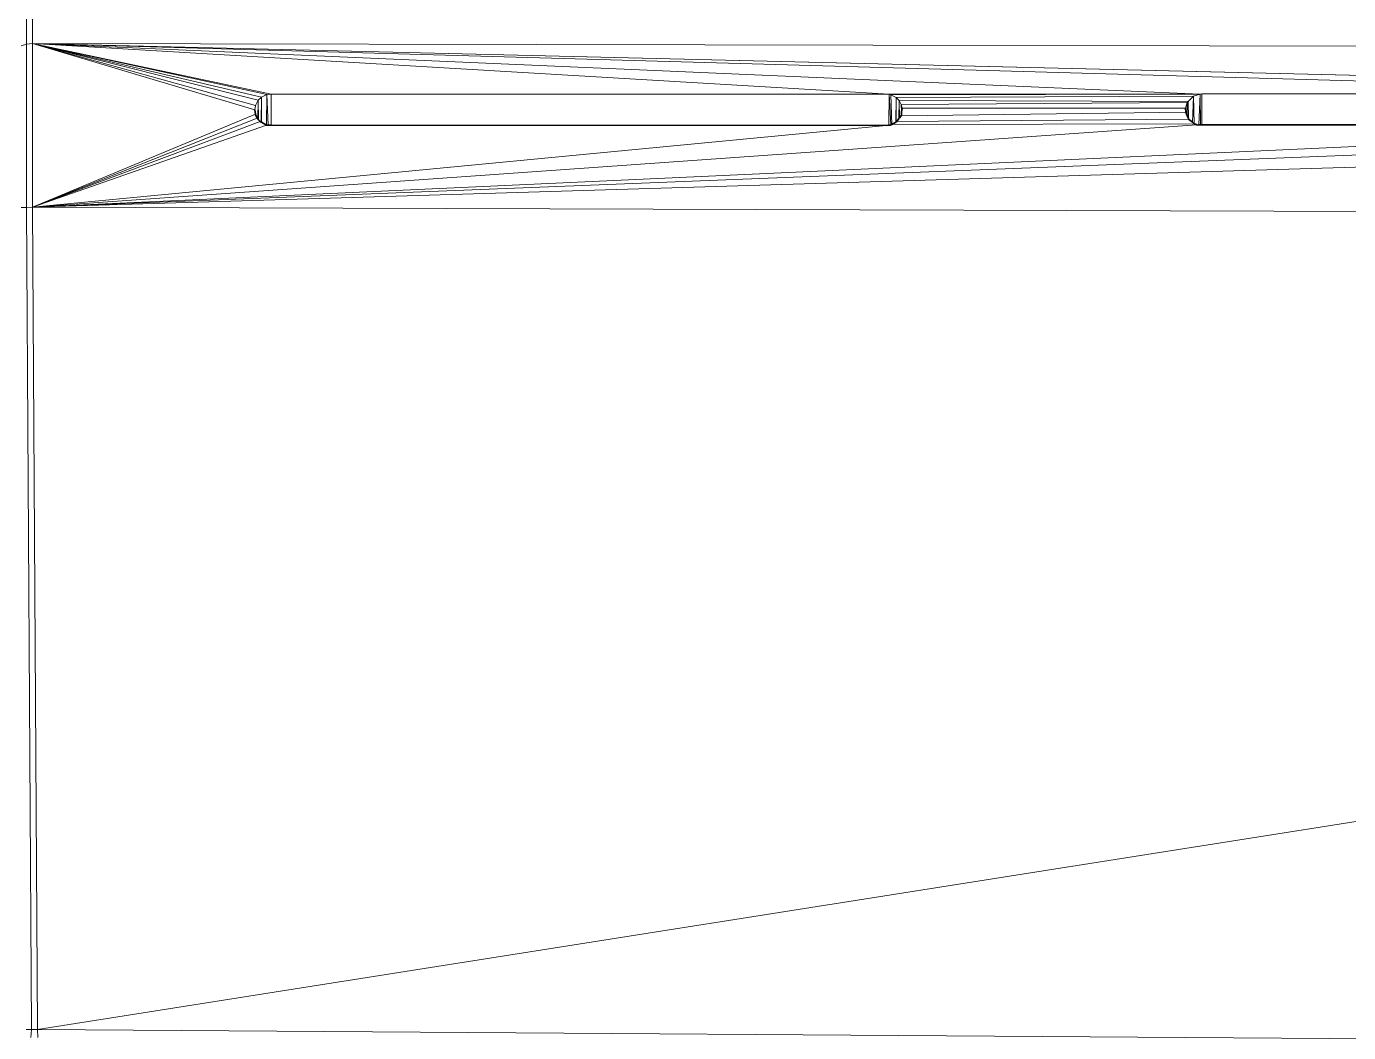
# Model space of a CAD drawing. Header units: inches. Extents: x 1 to 101, y 1 to 36.
# Drawn here: x 55.962 to 60.046, y 30.249 to 33.358 of the extents above; entities that cross this region are included whole.
import ezdxf

# ---------------------------------------------------------------- set-up
doc = ezdxf.new("R2010")
doc.units = ezdxf.units.IN
doc.header["$MEASUREMENT"] = 0
doc.layers.add('Default', color=7, linetype='Continuous')

msp = doc.modelspace()

# ---------------------------------------------------------------- linework, layer by layer
at = {"layer": 'Default', "color": 9, "lineweight": 0, "true_color": 0xbebebe, "transparency": 33554687}
for p, q in [((55.9621, 33.3031), (55.9621, 33.5484)), ((55.9805, 33.5503), (55.9805, 33.3047)), ((55.9805, 33.3047), (55.9621, 33.3031))]:
    msp.add_line(p, q, dxfattribs=at).dxf.unprotected_set("ltscale", 0)
at = {"layer": 'Default', "color": 252, "lineweight": 0, "true_color": 0x8e8e8e, "transparency": 33554687}
for p, q in [((55.9621, 33.5484), (55.9621, 33.3031)), ((55.9621, 33.3031), (55.9452, 33.2978))]:
    msp.add_line(p, q, dxfattribs=at).dxf.unprotected_set("ltscale", 0)
at = {"layer": 'Default', "color": 7, "lineweight": 15, "ltscale": 5.401311, "transparency": 33554687}
for p, q in [((55.9621, 33.5484), (55.9621, 33.3031)), ((55.9805, 33.3047), (55.9805, 33.5503)), ((55.9621, 33.3031), (55.9452, 33.2978)), ((55.9805, 33.3047), (55.9621, 33.3031)), ((55.9621, 33.3031), (55.9621, 32.7988)), ((55.9805, 32.7991), (55.9805, 33.3047)), ((55.9805, 33.3047), (56.6676, 33.0999)), ((71.7862, 33.2755), (55.9805, 33.3047)), ((62.4676, 33.1498), (55.9805, 33.3047)), ((56.7176, 33.1488), (55.9805, 33.3047)), ((55.9805, 33.3047), (58.6267, 33.1482)), ((56.7043, 33.1469), (55.9805, 33.3047)), ((55.9805, 33.3047), (56.688, 33.1394)), ((56.6781, 33.13), (55.9805, 33.3047)), ((55.9805, 33.3047), (56.6695, 33.1139)), ((61.4926, 33.1497), (55.9805, 33.3047)), ((59.5876, 33.1482), (55.9805, 33.3047)), ((56.6695, 33.1139), (56.6781, 33.13)), ((56.6781, 33.13), (56.6769, 33.072)), ((56.6781, 33.13), (56.688, 33.1394)), ((56.6781, 33.13), (56.6789, 33.0695)), ((56.688, 33.1394), (56.6871, 33.0621)), ((56.7043, 33.1469), (56.688, 33.1394)), ((56.688, 33.1394), (56.688, 33.0616)), ((56.7033, 33.0531), (56.7043, 33.1469)), ((56.7043, 33.1469), (56.7176, 33.1488)), ((56.7087, 33.0531), (56.7043, 33.1469)), ((56.7176, 33.1488), (56.7176, 33.0531)), ((56.7176, 33.1488), (58.6267, 33.1482)), ((58.6256, 33.0525), (58.6267, 33.1482)), ((58.6267, 33.1482), (58.6324, 33.0537)), ((58.6267, 33.1482), (58.6319, 33.1462)), ((58.6267, 33.1482), (59.5876, 33.1482)), ((59.5876, 33.1482), (58.6319, 33.1462)), ((58.6319, 33.1462), (58.6356, 33.0549)), ((58.6319, 33.1462), (58.6483, 33.138)), ((58.6483, 33.138), (58.6474, 33.0617)), ((58.6483, 33.138), (59.5669, 33.1424)), ((58.6579, 33.1292), (58.6483, 33.138)), ((58.6483, 33.138), (58.6491, 33.0628)), ((58.6573, 33.0728), (58.6579, 33.1292)), ((58.6645, 33.1166), (58.6579, 33.1292)), ((58.6579, 33.1292), (58.6592, 33.0755)), ((58.6579, 33.1292), (59.5505, 33.1261)), ((59.5481, 33.1222), (59.5505, 33.1261)), ((59.5505, 33.1261), (59.5669, 33.1424)), ((59.5505, 33.1261), (59.5515, 33.0732)), ((59.5669, 33.1424), (59.5642, 33.0616)), ((59.5669, 33.1424), (59.5876, 33.1482)), ((59.5669, 33.1424), (59.5696, 33.0571)), ((59.5876, 33.1482), (59.5839, 33.0537)), ((59.5876, 33.1482), (59.5926, 33.1493)), ((59.5876, 33.1482), (59.5891, 33.0537)), ((59.5926, 33.1493), (61.4926, 33.1497)), ((59.5926, 33.1493), (59.5926, 33.0537)), ((56.6693, 33.087), (55.9805, 32.7991)), ((56.6694, 33.1128), (56.6676, 33.0999)), ((56.6676, 33.0999), (56.6697, 33.0861)), ((56.6694, 33.1128), (56.6695, 33.1139)), ((58.6641, 33.082), (59.5432, 33.0925)), ((58.6645, 33.1166), (59.5481, 33.1222)), ((58.6671, 33.1051), (58.6645, 33.1166)), ((58.6645, 33.1166), (58.6656, 33.0935)), ((58.6671, 33.1051), (59.5428, 33.1053)), ((59.5428, 33.1053), (59.5481, 33.1222)), ((59.5481, 33.1222), (59.5476, 33.0821)), ((56.6746, 33.0748), (55.9805, 32.7991)), ((55.9805, 32.7991), (56.6833, 33.0643)), ((55.9805, 32.7991), (62.4548, 33.0541)), ((55.9805, 32.7991), (59.5771, 33.0537)), ((56.7033, 33.0531), (55.9805, 32.7991)), ((61.4926, 33.052), (55.9805, 32.7991)), ((55.9805, 32.7991), (58.6176, 33.0515)), ((58.6356, 33.0549), (59.5696, 33.0571)), ((58.6507, 33.0637), (59.5522, 33.0716)), ((55.9452, 32.7979), (55.9621, 32.7988)), ((55.9621, 32.7988), (55.9805, 32.7991)), ((55.9621, 32.7988), (55.9773, 30.259)), ((55.9964, 30.2588), (55.9805, 32.7991)), ((55.9805, 32.7991), (71.7862, 32.7486)), ((55.9611, 30.2591), (55.9773, 30.259)), ((55.9773, 30.259), (55.9756, 30.2343)), ((55.9773, 30.259), (55.9964, 30.2588)), ((71.7862, 30.1506), (55.9964, 30.2588)), ((55.9965, 30.2338), (55.9964, 30.2588))]:
    msp.add_line(p, q, dxfattribs=at)
at = {"layer": 'Default', "color": 9, "lineweight": 0, "transparency": 33554687}
for p, q in [((55.9805, 33.3047), (55.9805, 33.5503)), ((71.7862, 33.2755), (55.9805, 33.3047))]:
    msp.add_line(p, q, dxfattribs=at).dxf.unprotected_set("ltscale", 0)
at = {"layer": 'Default', "color": 253, "lineweight": 0, "true_color": 0xb5b5b5, "transparency": 33554687}
for p, q in [((55.9452, 33.2978), (55.9621, 33.3031)), ((55.9621, 33.3031), (55.9621, 32.7988)), ((56.6695, 33.1139), (55.9805, 33.3047)), ((55.9805, 33.3047), (56.6781, 33.13)), ((56.6781, 33.13), (56.6695, 33.1139)), ((55.9805, 32.7991), (56.6833, 33.0643)), ((56.7033, 33.0531), (55.9805, 32.7991)), ((56.6833, 33.0643), (56.6871, 33.0621)), ((56.6871, 33.0621), (56.688, 33.0616)), ((56.688, 33.0616), (56.7033, 33.0531)), ((58.6356, 33.0549), (58.6474, 33.0617)), ((59.5696, 33.0571), (58.6356, 33.0549)), ((58.6474, 33.0617), (58.6491, 33.0628)), ((58.6491, 33.0628), (58.6507, 33.0637)), ((58.6507, 33.0637), (59.5522, 33.0716)), ((59.5522, 33.0716), (59.5642, 33.0616)), ((59.5642, 33.0616), (59.5696, 33.0571)), ((55.9621, 32.7988), (55.9452, 32.7979))]:
    msp.add_line(p, q, dxfattribs=at).dxf.unprotected_set("ltscale", 0)
at = {"layer": 'Default', "color": 9, "lineweight": 0, "true_color": 0xc5c5c5, "transparency": 33554687}
for p, q in [((55.9621, 33.3031), (55.9805, 33.3047)), ((55.9621, 32.7988), (55.9621, 33.3031)), ((55.9805, 33.3047), (55.9805, 32.7991)), ((55.9805, 32.7991), (55.9621, 32.7988))]:
    msp.add_line(p, q, dxfattribs=at).dxf.unprotected_set("ltscale", 0)
at = {"layer": 'Default', "color": 9, "lineweight": 0, "true_color": 0xc7c7c7, "transparency": 33554687}
for p, q in [((55.9805, 33.3047), (71.7862, 33.2755)), ((62.4676, 33.1498), (55.9805, 33.3047)), ((61.4926, 33.1497), (55.9805, 33.3047)), ((55.9805, 33.3047), (62.4676, 33.1498)), ((59.5876, 33.1482), (55.9805, 33.3047)), ((55.9805, 33.3047), (61.4926, 33.1497)), ((56.6781, 33.13), (55.9805, 33.3047)), ((55.9805, 33.3047), (56.688, 33.1394)), ((56.688, 33.1394), (55.9805, 33.3047)), ((55.9805, 33.3047), (56.7043, 33.1469)), ((56.7176, 33.1488), (55.9805, 33.3047)), ((55.9805, 33.3047), (58.6267, 33.1482)), ((55.9805, 32.7991), (55.9805, 33.3047)), ((55.9805, 33.3047), (56.6676, 33.0999)), ((56.6676, 33.0999), (55.9805, 33.3047)), ((55.9805, 33.3047), (56.6695, 33.1139)), ((58.6267, 33.1482), (55.9805, 33.3047)), ((55.9805, 33.3047), (59.5876, 33.1482)), ((56.688, 33.1394), (56.6781, 33.13)), ((56.7043, 33.1469), (56.688, 33.1394)), ((58.6267, 33.1482), (56.7176, 33.1488)), ((59.5876, 33.1482), (58.6267, 33.1482)), ((58.6319, 33.1462), (59.5876, 33.1482)), ((58.6483, 33.138), (58.6319, 33.1462)), ((58.6483, 33.138), (59.5669, 33.1424)), ((59.5669, 33.1424), (58.6483, 33.138)), ((58.6579, 33.1292), (58.6483, 33.138)), ((58.6645, 33.1166), (58.6579, 33.1292)), ((58.6579, 33.1292), (59.5505, 33.1261)), ((59.5505, 33.1261), (58.6579, 33.1292)), ((59.5505, 33.1261), (59.5481, 33.1222)), ((59.5669, 33.1424), (59.5505, 33.1261)), ((59.5876, 33.1482), (59.5669, 33.1424)), ((59.5926, 33.1493), (59.5876, 33.1482)), ((61.4926, 33.1497), (59.5926, 33.1493)), ((56.6693, 33.087), (55.9805, 32.7991)), ((55.9805, 32.7991), (56.6693, 33.087)), ((56.6694, 33.1128), (56.6676, 33.0999)), ((56.6676, 33.0999), (56.6693, 33.087)), ((56.6693, 33.087), (56.6697, 33.0861)), ((56.6695, 33.1139), (56.6694, 33.1128)), ((56.6697, 33.0861), (56.6746, 33.0748)), ((59.5432, 33.0925), (58.6641, 33.082)), ((58.6641, 33.082), (59.5432, 33.0925)), ((58.6641, 33.082), (58.6646, 33.087)), ((58.6645, 33.1166), (59.5481, 33.1222)), ((59.5481, 33.1222), (58.6645, 33.1166)), ((58.6671, 33.1051), (58.6645, 33.1166)), ((58.6646, 33.087), (58.6656, 33.0935)), ((58.6656, 33.0935), (58.6671, 33.104)), ((58.6671, 33.1051), (59.5428, 33.1053)), ((59.5428, 33.1053), (58.6671, 33.1051)), ((58.6671, 33.104), (58.6671, 33.1051)), ((59.5481, 33.1222), (59.5428, 33.1053)), ((59.5428, 33.1053), (59.5432, 33.0925)), ((59.5432, 33.0925), (59.5476, 33.0821)), ((56.6746, 33.0748), (55.9805, 32.7991)), ((55.9805, 32.7991), (56.6746, 33.0748)), ((56.6833, 33.0643), (55.9805, 32.7991)), ((62.4548, 33.0541), (55.9805, 32.7991)), ((55.9805, 32.7991), (62.4548, 33.0541)), ((59.5771, 33.0537), (55.9805, 32.7991)), ((55.9805, 32.7991), (59.5771, 33.0537)), ((55.9805, 32.7991), (56.7033, 33.0531)), ((64.3676, 33.0525), (55.9805, 32.7991)), ((61.4926, 33.052), (55.9805, 32.7991)), ((55.9805, 32.7991), (61.4926, 33.052)), ((55.9805, 32.7991), (58.6176, 33.0515)), ((58.6176, 33.0515), (55.9805, 32.7991)), ((56.6746, 33.0748), (56.6769, 33.072)), ((56.6769, 33.072), (56.6789, 33.0695)), ((56.6789, 33.0695), (56.6833, 33.0643)), ((56.7033, 33.0531), (56.7087, 33.0531)), ((56.7087, 33.0531), (56.7176, 33.0531)), ((56.7176, 33.0531), (58.6176, 33.0515)), ((58.6176, 33.0515), (58.6256, 33.0525)), ((58.6256, 33.0525), (58.6304, 33.0531)), ((58.6304, 33.0531), (58.6324, 33.0537)), ((58.6324, 33.0537), (58.6356, 33.0549)), ((58.6356, 33.0549), (59.5696, 33.0571)), ((58.6507, 33.0637), (58.6573, 33.0728)), ((59.5522, 33.0716), (58.6507, 33.0637)), ((58.6573, 33.0728), (58.6592, 33.0755)), ((58.6592, 33.0755), (58.6641, 33.082)), ((59.5476, 33.0821), (59.5515, 33.0732)), ((59.5515, 33.0732), (59.5522, 33.0716)), ((59.5696, 33.0571), (59.5739, 33.0554)), ((59.5739, 33.0554), (59.5771, 33.0537)), ((59.5771, 33.0537), (59.5782, 33.0531)), ((59.5782, 33.0531), (59.5839, 33.0537)), ((59.5839, 33.0537), (59.5891, 33.0537)), ((59.5891, 33.0537), (59.5926, 33.0537)), ((59.5926, 33.0537), (61.4926, 33.052))]:
    msp.add_line(p, q, dxfattribs=at).dxf.unprotected_set("ltscale", 0)
at = {"layer": 'Default', "color": 8, "lineweight": 0, "true_color": 0x797979, "transparency": 33554687}
for p, q in [((56.7176, 33.0531), (56.7176, 33.1488)), ((56.7176, 33.1488), (58.6267, 33.1482)), ((58.6267, 33.1482), (58.6256, 33.0525)), ((59.5926, 33.1493), (61.4926, 33.1497)), ((59.5926, 33.0537), (59.5926, 33.1493)), ((58.6176, 33.0515), (56.7176, 33.0531)), ((58.6256, 33.0525), (58.6176, 33.0515)), ((61.4926, 33.052), (59.5926, 33.0537))]:
    msp.add_line(p, q, dxfattribs=at).dxf.unprotected_set("ltscale", 0)
at = {"layer": 'Default', "color": 7, "lineweight": 35, "ltscale": 5.401311, "transparency": 33554687}
for p, q in [((56.6676, 33.0999), (56.6693, 33.087)), ((56.6697, 33.0861), (56.6693, 33.087)), ((56.6746, 33.0748), (56.6697, 33.0861)), ((58.6641, 33.082), (58.6646, 33.087)), ((58.6646, 33.087), (58.6656, 33.0935)), ((58.6671, 33.104), (58.6656, 33.0935)), ((58.6671, 33.104), (58.6671, 33.1051)), ((59.5432, 33.0925), (59.5428, 33.1053)), ((59.5476, 33.0821), (59.5432, 33.0925)), ((56.6769, 33.072), (56.6746, 33.0748)), ((56.6789, 33.0695), (56.6769, 33.072)), ((56.6833, 33.0643), (56.6789, 33.0695)), ((56.6871, 33.0621), (56.6833, 33.0643)), ((56.688, 33.0616), (56.6871, 33.0621)), ((56.7033, 33.0531), (56.688, 33.0616)), ((56.7087, 33.0531), (56.7033, 33.0531)), ((56.7176, 33.0531), (56.7087, 33.0531)), ((58.6176, 33.0515), (56.7176, 33.0531)), ((58.6256, 33.0525), (58.6176, 33.0515)), ((58.6304, 33.0531), (58.6256, 33.0525)), ((58.6324, 33.0537), (58.6304, 33.0531)), ((58.6356, 33.0549), (58.6324, 33.0537)), ((58.6474, 33.0617), (58.6356, 33.0549)), ((58.6474, 33.0617), (58.6491, 33.0628)), ((58.6491, 33.0628), (58.6507, 33.0637)), ((58.6573, 33.0728), (58.6507, 33.0637)), ((58.6573, 33.0728), (58.6592, 33.0755)), ((58.6592, 33.0755), (58.6641, 33.082)), ((59.5476, 33.0821), (59.5515, 33.0732)), ((59.5522, 33.0716), (59.5515, 33.0732)), ((59.5642, 33.0616), (59.5522, 33.0716)), ((59.5642, 33.0616), (59.5696, 33.0571)), ((59.5739, 33.0554), (59.5696, 33.0571)), ((59.5739, 33.0554), (59.5771, 33.0537)), ((59.5771, 33.0537), (59.5782, 33.0531)), ((59.5839, 33.0537), (59.5782, 33.0531)), ((59.5891, 33.0537), (59.5839, 33.0537)), ((59.5926, 33.0537), (59.5891, 33.0537)), ((61.4926, 33.052), (59.5926, 33.0537))]:
    msp.add_line(p, q, dxfattribs=at)
at = {"layer": 'Default', "color": 9, "lineweight": 0, "true_color": 0xc8c8c8, "transparency": 33554687}
for p, q in [((55.9805, 32.7991), (64.3676, 33.0525)), ((71.7862, 32.7486), (55.9805, 32.7991))]:
    msp.add_line(p, q, dxfattribs=at).dxf.unprotected_set("ltscale", 0)
at = {"layer": 'Default', "color": 254, "lineweight": 0, "true_color": 0xcccccc, "transparency": 33554687}
for p, q in [((55.9452, 32.7979), (55.9621, 32.7988)), ((55.9621, 32.7988), (55.9773, 30.259)), ((55.9773, 30.259), (55.9611, 30.2591))]:
    msp.add_line(p, q, dxfattribs=at).dxf.unprotected_set("ltscale", 0)
at = {"layer": 'Default', "color": 9, "lineweight": 0, "true_color": 0xc9c9c9, "transparency": 33554687}
for p, q in [((55.9621, 32.7988), (55.9805, 32.7991)), ((55.9773, 30.259), (55.9621, 32.7988)), ((55.9805, 32.7991), (55.9964, 30.2588)), ((55.9964, 30.2588), (55.9773, 30.259))]:
    msp.add_line(p, q, dxfattribs=at).dxf.unprotected_set("ltscale", 0)
at = {"layer": 'Default', "color": 9, "lineweight": 0, "true_color": 0xcbcbcb, "transparency": 33554687}
for p, q in [((55.9964, 30.2588), (55.9805, 32.7991)), ((55.9805, 32.7991), (71.7862, 32.7486)), ((55.9964, 30.2588), (71.7862, 32.7486)), ((71.7862, 32.7486), (55.9964, 30.2588)), ((55.9965, 30.2338), (55.9964, 30.2588)), ((55.9964, 30.2588), (71.7862, 30.1506)), ((71.7862, 30.1506), (55.9964, 30.2588))]:
    msp.add_line(p, q, dxfattribs=at).dxf.unprotected_set("ltscale", 0)

doc.saveas('drawing.dxf')
